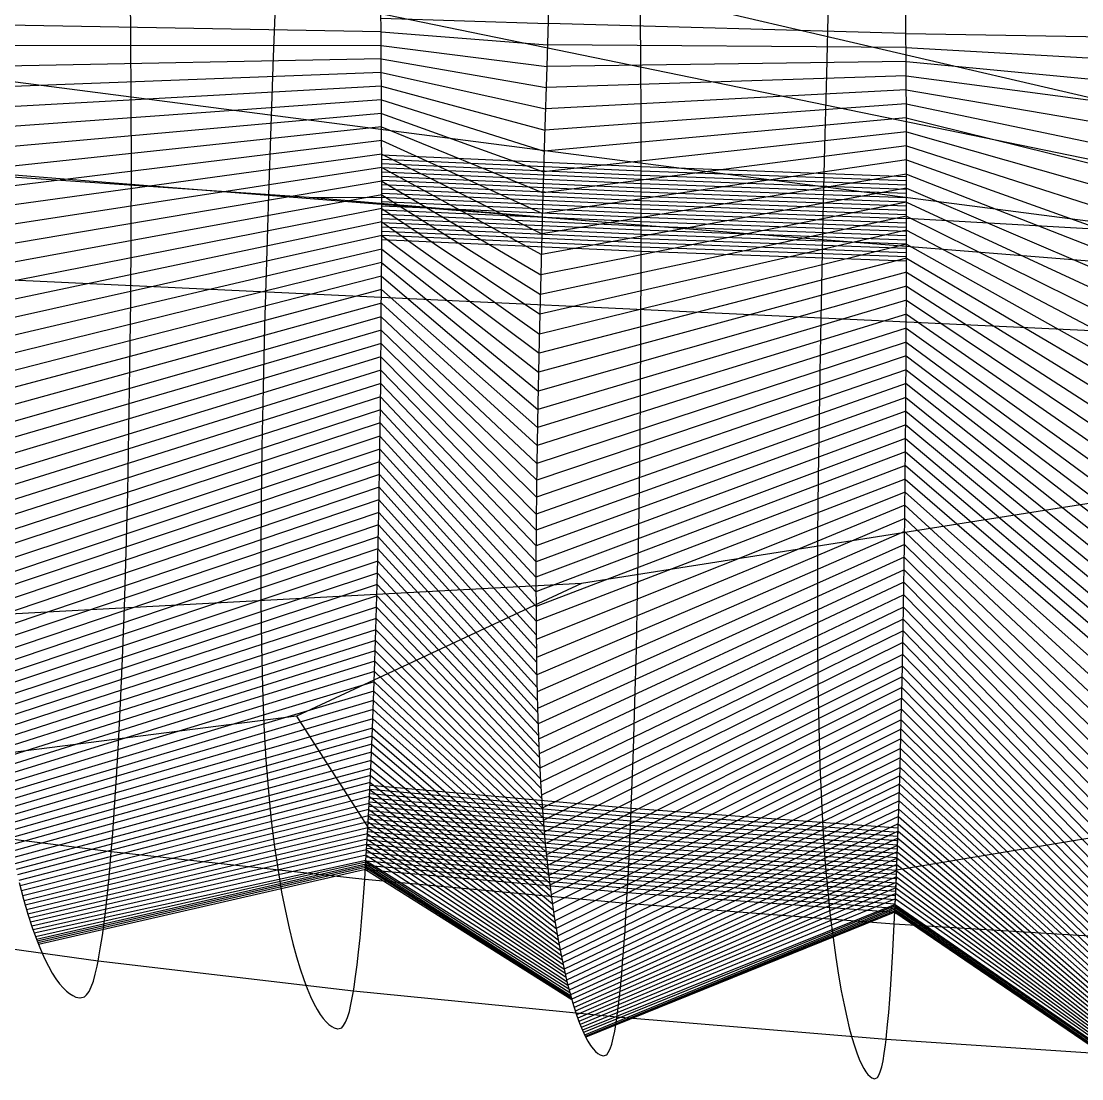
# Model space of a CAD drawing. Extents: x -483 to 483, y 0 to 271.
# Drawn here: x -241.5 to -128.5, y 5.6 to 118.3 of the extents above; entities that cross this region are included whole.
import ezdxf

# ---------------------------------------------------------------- set-up
doc = ezdxf.new("R2010")
doc.units = 0

msp = doc.modelspace()

# ---------------------------------------------------------------- linework, layer by layer
at = {"layer": 'default', "color": 8, "linetype": 'CONTINUOUS'}
for p, q in [((-36.129, 88.838, 703.288), (-315.565, 153.848, 311.951)), ((-40.767, 85.692, 704.946), (-350.979, 149.457, 383.713)), ((-40.767, 85.692, 704.946), (-265.991, 114.892, 402.098)), ((-180.958, 96.986, 332.978), (-272.914, 104.296, 184.265)), ((-210.849, 99.489, 160.568), (-255.607, 102.552, 62.679)), ((-210.849, 99.489, 160.568), (-203.104, 99.526, 44.964)), ((-180.958, 96.986, 332.978), (-210.849, 99.489, 160.568)), ((-76.091, 93.263, 203.728), (-147.178, 97.245, 31.791)), ((-40.767, 85.692, 704.946), (-180.958, 96.986, 332.978)), ((-37.633, 81.059, 703.462), (-266.968, 91.838, 399.301)), ((-37.633, 81.059, 703.462), (-181.802, 58.383, 327.452)), ((-181.802, 58.383, 327.452), (-274.948, 53.356, 179.386)), ((-181.802, 58.383, 327.452), (-212.194, 44.219, 155.694)), ((-212.194, 44.219, 155.694), (-257.616, 38.416, 57.817)), ((-212.194, 44.219, 155.694), (-204.584, 32.402, 39.889)), ((-75.857, 39.86, 197.851), (-148.236, 27.837, 26.605))]:
    msp.add_line(p, q, dxfattribs=at)
at = {"layer": 'default', "color": 3, "linetype": 'CONTINUOUS'}
for p, q in [((-229.851, 116.787, 53.046), (-229.929, 123.915, 52.826)), ((-203.163, 115.705, 44.763), (-203.232, 122.984, 44.524)), ((-175.503, 114.767, 37.658), (-175.566, 122.179, 37.402)), ((-147.229, 113.97, 31.538), (-147.284, 121.495, 31.267)), ((-229.804, 109.695, 53.182), (-229.851, 116.787, 53.046)), ((-203.118, 108.462, 44.915), (-203.163, 115.705, 44.763)), ((-175.462, 107.392, 37.824), (-175.503, 114.767, 37.658)), ((-147.193, 106.482, 31.716), (-147.229, 113.97, 31.538)), ((-229.787, 102.615, 53.229), (-229.804, 109.695, 53.182)), ((-203.101, 101.232, 44.974), (-203.118, 108.462, 44.915)), ((-175.444, 100.031, 37.895), (-175.462, 107.392, 37.824)), ((-147.176, 99.008, 31.797), (-147.193, 106.482, 31.716)), ((-229.805, 95.539, 53.178), (-229.787, 102.615, 53.229)), ((-203.113, 94.005, 44.931), (-203.101, 101.232, 44.974)), ((-175.453, 92.672, 37.86), (-175.444, 100.031, 37.895)), ((-147.182, 91.537, 31.77), (-147.176, 99.008, 31.797)), ((-229.855, 88.484, 53.035), (-229.805, 95.539, 53.178)), ((-203.154, 86.799, 44.794), (-203.113, 94.005, 44.931)), ((-175.485, 85.334, 37.728), (-175.453, 92.672, 37.86)), ((-147.208, 84.087, 31.643), (-147.182, 91.537, 31.77)), ((-229.936, 81.503, 52.804), (-229.855, 88.484, 53.035)), ((-203.22, 79.669, 44.564), (-203.154, 86.799, 44.794)), ((-175.541, 78.075, 37.501), (-175.485, 85.334, 37.728)), ((-147.253, 76.715, 31.419), (-147.208, 84.087, 31.643)), ((-230.046, 74.667, 52.492), (-229.936, 81.503, 52.804)), ((-203.312, 72.687, 44.25), (-203.22, 79.669, 44.564)), ((-175.619, 70.965, 37.187), (-175.541, 78.075, 37.501)), ((-147.317, 69.496, 31.105), (-147.253, 76.715, 31.419)), ((-230.184, 68.05, 52.1), (-230.046, 74.667, 52.492)), ((-203.428, 65.929, 43.852), (-203.312, 72.687, 44.25)), ((-175.718, 64.082, 36.786), (-175.619, 70.965, 37.187)), ((-147.4, 62.508, 30.702), (-147.317, 69.496, 31.105)), ((-230.348, 61.731, 51.634), (-230.184, 68.05, 52.1)), ((-203.567, 59.474, 43.378), (-203.428, 65.929, 43.852)), ((-175.836, 57.51, 36.306), (-175.718, 64.082, 36.786)), ((-147.498, 55.834, 30.218), (-147.4, 62.508, 30.702)), ((-230.535, 55.799, 51.1), (-230.348, 61.731, 51.634)), ((-203.726, 53.416, 42.832), (-203.567, 59.474, 43.378)), ((-175.973, 51.34, 35.753), (-175.836, 57.51, 36.306)), ((-230.74, 50.389, 50.516), (-230.535, 55.799, 51.1)), ((-147.613, 49.57, 29.658), (-147.498, 55.834, 30.218)), ((-203.9, 47.89, 42.234), (-203.726, 53.416, 42.832)), ((-176.123, 45.712, 35.143), (-175.973, 51.34, 35.753)), ((-230.956, 45.572, 49.901), (-230.74, 50.389, 50.516)), ((-147.739, 43.855, 29.04), (-147.613, 49.57, 29.658)), ((-204.085, 42.969, 41.601), (-203.9, 47.89, 42.234)), ((-231.172, 41.359, 49.287), (-230.956, 45.572, 49.901)), ((-176.282, 40.701, 34.499), (-176.123, 45.712, 35.143)), ((-204.269, 38.665, 40.97), (-204.085, 42.969, 41.601)), ((-147.872, 38.767, 28.385), (-147.739, 43.855, 29.04)), ((-231.383, 37.701, 48.688), (-231.172, 41.359, 49.287)), ((-176.441, 36.318, 33.854), (-176.282, 40.701, 34.499)), ((-204.449, 34.928, 40.353), (-204.269, 38.665, 40.97)), ((-148.006, 34.315, 27.729), (-147.872, 38.767, 28.385)), ((-231.585, 34.531, 48.111), (-231.383, 37.701, 48.688)), ((-176.597, 32.512, 33.224), (-176.441, 36.318, 33.854)), ((-231.781, 31.768, 47.556), (-231.585, 34.531, 48.111)), ((-204.622, 31.69, 39.758), (-204.449, 34.928, 40.353)), ((-148.137, 30.45, 27.088), (-148.006, 34.315, 27.729)), ((-231.936, 29.777, 47.114), (-231.781, 31.768, 47.556)), ((-204.789, 28.868, 39.185), (-204.622, 31.69, 39.758)), ((-176.747, 29.214, 32.616), (-176.597, 32.512, 33.224)), ((-148.263, 27.101, 26.468), (-148.137, 30.45, 27.088)), ((-204.922, 26.833, 38.729), (-204.789, 28.868, 39.185)), ((-176.892, 26.339, 32.029), (-176.747, 29.214, 32.616)), ((-177.007, 24.266, 31.562), (-176.892, 26.339, 32.029)), ((-148.385, 24.182, 25.871), (-148.263, 27.101, 26.468)), ((-148.482, 22.077, 25.395), (-148.385, 24.182, 25.871))]:
    msp.add_line(p, q, dxfattribs=at)
at = {"layer": 'default', "color": 5, "linetype": 'CONTINUOUS'}
for p, q in [((-214.39, 121.961, 6.267), (-214.666, 114.48, 5.321)), ((-185.286, 121.083, -1.992), (-185.524, 113.464, -2.957)), ((-155.519, 120.335, -9.097), (-155.718, 112.599, -10.077)), ((-203.19, 118.616, 44.667), (-185.381, 118.035, -2.378)), ((-203.177, 117.161, 44.715), (-185.452, 115.75, -2.667)), ((-147.251, 116.98, 31.43), (-125.218, 116.593, -15.402)), ((-203.163, 115.705, 44.763), (-185.524, 113.464, -2.957)), ((-147.24, 115.475, 31.484), (-125.266, 114.243, -15.7)), ((-214.666, 114.48, 5.321), (-214.926, 107.081, 4.431)), ((-203.154, 114.256, 44.793), (-185.591, 111.204, -3.229)), ((-185.524, 113.464, -2.957), (-185.747, 105.929, -3.864)), ((-147.229, 113.97, 31.538), (-125.314, 111.893, -15.997)), ((-203.145, 112.808, 44.824), (-185.658, 108.943, -3.501)), ((-155.718, 112.599, -10.077), (-155.906, 104.946, -10.997)), ((-147.222, 112.473, 31.574), (-125.36, 109.569, -16.277)), ((-203.136, 111.359, 44.854), (-185.725, 106.682, -3.773)), ((-147.215, 110.975, 31.609), (-125.405, 107.245, -16.556)), ((-203.127, 109.91, 44.884), (-185.789, 104.445, -4.033)), ((-147.207, 109.477, 31.645), (-125.45, 104.921, -16.836)), ((-203.118, 108.462, 44.915), (-185.852, 102.22, -4.288)), ((-147.2, 107.98, 31.681), (-125.494, 102.621, -17.103)), ((-214.926, 107.081, 4.431), (-215.169, 99.797, 3.597)), ((-203.115, 107.016, 44.926), (-185.915, 99.995, -4.543)), ((-147.193, 106.482, 31.716), (-125.536, 100.333, -17.365)), ((-203.111, 105.57, 44.938), (-185.976, 97.786, -4.79)), ((-185.747, 105.929, -3.864), (-185.957, 98.511, -4.712)), ((-203.108, 104.124, 44.95), (-186.033, 95.612, -5.022)), ((-155.906, 104.946, -10.997), (-156.082, 97.414, -11.859)), ((-147.189, 104.988, 31.732), (-125.579, 98.045, -17.626)), ((-147.186, 103.493, 31.749), (-125.62, 95.775, -17.88)), ((-203.104, 102.678, 44.962), (-186.09, 93.438, -5.254)), ((-147.183, 101.998, 31.765), (-125.658, 93.54, -18.117)), ((-203.101, 101.232, 44.974), (-186.148, 91.264, -5.485)), ((-215.169, 99.797, 3.597), (-215.391, 92.681, 2.837)), ((-203.103, 99.786, 44.965), (-186.198, 89.158, -5.689)), ((-147.18, 100.503, 31.781), (-125.697, 91.305, -18.355)), ((-203.106, 98.341, 44.957), (-186.248, 87.053, -5.893)), ((-185.957, 98.511, -4.712), (-186.148, 91.264, -5.485)), ((-147.176, 99.008, 31.797), (-125.735, 89.069, -18.593)), ((-156.082, 97.414, -11.859), (-156.242, 90.055, -12.642)), ((-147.177, 97.514, 31.792), (-125.769, 86.905, -18.802)), ((-203.108, 96.896, 44.948), (-186.298, 84.947, -6.097)), ((-203.111, 95.45, 44.94), (-186.343, 82.902, -6.279)), ((-147.178, 96.02, 31.786), (-125.803, 84.74, -19.01)), ((-203.113, 94.005, 44.931), (-186.385, 80.887, -6.449)), ((-147.18, 94.525, 31.781), (-125.837, 82.576, -19.219)), ((-147.181, 93.031, 31.776), (-125.867, 80.474, -19.404)), ((-215.391, 92.681, 2.837), (-215.586, 85.789, 2.168)), ((-203.121, 92.564, 44.904), (-186.427, 78.872, -6.619)), ((-203.129, 91.123, 44.876), (-186.466, 76.892, -6.778)), ((-186.148, 91.264, -5.485), (-186.315, 84.246, -6.165)), ((-147.182, 91.537, 31.77), (-125.895, 78.402, -19.578)), ((-203.137, 89.681, 44.849), (-186.499, 74.982, -6.912)), ((-156.242, 90.055, -12.642), (-156.382, 82.929, -13.331)), ((-147.187, 90.047, 31.745), (-125.923, 76.331, -19.752)), ((-203.146, 88.24, 44.821), (-186.533, 73.073, -7.046)), ((-147.192, 88.557, 31.72), (-125.949, 74.295, -19.913)), ((-147.197, 87.067, 31.694), (-125.971, 72.332, -20.049)), ((-203.154, 86.799, 44.794), (-186.566, 71.163, -7.18)), ((-215.586, 85.789, 2.168), (-215.749, 79.193, 1.608)), ((-203.167, 85.373, 44.748), (-186.588, 69.366, -7.27)), ((-147.202, 85.577, 31.669), (-125.994, 70.369, -20.185)), ((-203.18, 83.947, 44.702), (-186.61, 67.57, -7.36)), ((-186.315, 84.246, -6.165), (-186.455, 77.529, -6.733)), ((-147.208, 84.087, 31.643), (-126.016, 68.405, -20.321)), ((-203.194, 82.521, 44.656), (-186.632, 65.774, -7.45)), ((-156.382, 82.929, -13.331), (-156.499, 76.109, -13.905)), ((-147.217, 82.612, 31.598), (-126.03, 66.559, -20.411)), ((-203.207, 81.095, 44.61), (-186.646, 64.054, -7.507)), ((-147.226, 81.138, 31.554), (-126.045, 64.712, -20.502)), ((-215.749, 79.193, 1.608), (-215.878, 72.942, 1.166)), ((-203.22, 79.669, 44.564), (-186.657, 62.373, -7.549)), ((-147.235, 79.664, 31.509), (-126.059, 62.866, -20.592)), ((-203.239, 78.273, 44.501), (-186.667, 60.692, -7.59)), ((-147.244, 78.19, 31.464), (-126.069, 61.099, -20.648)), ((-203.257, 76.876, 44.439), (-186.673, 59.05, -7.614)), ((-186.455, 77.529, -6.733), (-186.566, 71.163, -7.18)), ((-156.499, 76.109, -13.905), (-156.591, 69.644, -14.356)), ((-147.253, 76.715, 31.419), (-126.075, 59.371, -20.688)), ((-203.275, 75.48, 44.376), (-186.67, 57.484, -7.602)), ((-147.266, 75.272, 31.356), (-126.082, 57.643, -20.728)), ((-203.294, 74.084, 44.313), (-186.667, 55.919, -7.589)), ((-147.279, 73.828, 31.294), (-126.085, 55.954, -20.749)), ((-215.878, 72.942, 1.166), (-215.965, 67.062, 0.868)), ((-203.312, 72.687, 44.25), (-186.664, 54.354, -7.577)), ((-147.292, 72.384, 31.231), (-126.082, 54.346, -20.733)), ((-203.335, 71.335, 44.171), (-186.647, 52.904, -7.511)), ((-186.566, 71.163, -7.18), (-186.64, 65.175, -7.48)), ((-147.305, 70.94, 31.168), (-126.08, 52.737, -20.717)), ((-203.358, 69.984, 44.091), (-186.631, 51.454, -7.445)), ((-156.591, 69.644, -14.356), (-156.653, 63.565, -14.656)), ((-147.317, 69.496, 31.105), (-126.077, 51.128, -20.701)), ((-203.382, 68.632, 44.011), (-186.615, 50.004, -7.379)), ((-147.334, 68.099, 31.025), (-126.062, 49.141, -20.604)), ((-215.965, 67.062, 0.868), (-216.006, 61.559, 0.726)), ((-203.405, 67.28, 43.932), (-186.589, 48.628, -7.275)), ((-147.35, 66.701, 30.944), (-126.046, 47.154, -20.508)), ((-203.428, 65.929, 43.852), (-186.559, 47.289, -7.153)), ((-203.456, 64.638, 43.757), (-186.529, 45.95, -7.031)), ((-186.64, 65.175, -7.48), (-186.674, 59.571, -7.618)), ((-147.367, 65.303, 30.864), (-126.024, 45.243, -20.373)), ((-203.483, 63.347, 43.662), (-186.494, 44.648, -6.891)), ((-156.653, 63.565, -14.656), (-156.68, 57.875, -14.791)), ((-147.383, 63.906, 30.783), (-125.996, 43.409, -20.199)), ((-147.4, 62.508, 30.702), (-125.968, 41.575, -20.025)), ((-216.006, 61.559, 0.726), (-215.997, 56.435, 0.76)), ((-203.511, 62.056, 43.568), (-186.451, 43.418, -6.716)), ((-147.419, 61.173, 30.605), (-125.928, 39.89, -19.778)), ((-203.539, 60.765, 43.473), (-186.408, 42.188, -6.541)), ((-203.567, 59.474, 43.378), (-186.365, 40.958, -6.366)), ((-186.674, 59.571, -7.618), (-186.664, 54.354, -7.577)), ((-147.439, 59.839, 30.509), (-125.887, 38.205, -19.53)), ((-203.598, 58.263, 43.269), (-186.309, 39.83, -6.138)), ((-156.68, 57.875, -14.791), (-156.67, 52.578, -14.743)), ((-147.459, 58.504, 30.412), (-125.841, 36.59, -19.247)), ((-203.63, 57.051, 43.16), (-186.253, 38.702, -5.911)), ((-147.479, 57.169, 30.315), (-125.79, 35.044, -18.927)), ((-215.997, 56.435, 0.76), (-215.936, 51.687, 0.967)), ((-203.662, 55.839, 43.051), (-186.197, 37.574, -5.684)), ((-147.498, 55.834, 30.218), (-125.738, 33.499, -18.607)), ((-203.694, 54.628, 42.942), (-186.132, 36.511, -5.423)), ((-186.664, 54.354, -7.577), (-186.609, 49.52, -7.357)), ((-147.521, 54.581, 30.106), (-125.674, 32.087, -18.217)), ((-203.726, 53.416, 42.832), (-186.063, 35.479, -5.145)), ((-147.544, 53.328, 29.994), (-125.611, 30.674, -17.826)), ((-203.761, 52.311, 42.713), (-185.995, 34.448, -4.867)), ((-156.67, 52.578, -14.743), (-156.623, 47.671, -14.512)), ((-147.567, 52.075, 29.882), (-125.542, 29.323, -17.403)), ((-215.936, 51.687, 0.967), (-215.822, 47.304, 1.357)), ((-203.795, 51.205, 42.593), (-185.922, 33.446, -4.573)), ((-203.83, 50.1, 42.473), (-185.842, 32.504, -4.247)), ((-147.59, 50.822, 29.77), (-125.468, 28.032, -16.946)), ((-203.865, 48.995, 42.353), (-185.762, 31.561, -3.921)), ((-186.609, 49.52, -7.357), (-186.509, 45.058, -6.95)), ((-147.613, 49.57, 29.658), (-125.394, 26.741, -16.49)), ((-203.9, 47.89, 42.234), (-185.681, 30.619, -3.595)), ((-156.623, 47.671, -14.512), (-156.537, 43.14, -14.09)), ((-147.638, 48.427, 29.534), (-125.311, 25.568, -15.978)), ((-215.822, 47.304, 1.357), (-215.659, 43.277, 1.919)), ((-203.937, 46.906, 42.107), (-185.591, 29.762, -3.23)), ((-147.663, 47.284, 29.411), (-125.228, 24.395, -15.466)), ((-203.974, 45.922, 41.981), (-185.501, 28.905, -2.864)), ((-147.688, 46.141, 29.287), (-125.142, 23.279, -14.934)), ((-204.011, 44.938, 41.854), (-185.41, 28.048, -2.498)), ((-186.509, 45.058, -6.95), (-186.365, 40.958, -6.366)), ((-147.714, 44.998, 29.163), (-125.053, 22.219, -14.383)), ((-215.659, 43.277, 1.919), (-215.445, 39.583, 2.65)), ((-204.085, 42.969, 41.601), (-185.218, 26.473, -1.719)), ((-204.048, 43.954, 41.728), (-185.316, 27.247, -2.113)), ((-156.537, 43.14, -14.09), (-156.414, 38.978, -13.487)), ((-147.739, 43.855, 29.04), (-124.963, 21.159, -13.832)), ((-204.121, 42.109, 41.475), (-185.121, 25.699, -1.325)), ((-147.765, 42.837, 28.909), (-124.87, 20.206, -13.255)), ((-204.158, 41.248, 41.349), (-185.022, 24.95, -0.925)), ((-186.365, 40.958, -6.366), (-186.178, 37.198, -5.608)), ((-147.819, 40.802, 28.647), (-124.682, 18.35, -12.097)), ((-147.792, 41.82, 28.778), (-124.776, 19.252, -12.679)), ((-215.445, 39.583, 2.65), (-215.184, 36.206, 3.546)), ((-204.195, 40.387, 41.222), (-184.921, 24.254, -0.513)), ((-147.846, 39.784, 28.516), (-124.587, 17.498, -11.51)), ((-204.269, 38.665, 40.97), (-184.717, 22.86, 0.312)), ((-204.232, 39.526, 41.096), (-184.819, 23.557, -0.101)), ((-156.414, 38.978, -13.487), (-156.255, 35.162, -12.707)), ((-147.872, 38.767, 28.385), (-124.492, 16.646, -10.923)), ((-204.305, 37.918, 40.846), (-184.614, 22.238, 0.732)), ((-147.899, 37.876, 28.254), (-124.396, 15.885, -10.33)), ((-215.184, 36.206, 3.546), (-214.878, 33.119, 4.596)), ((-204.377, 36.423, 40.6), (-184.406, 20.993, 1.572)), ((-204.341, 37.17, 40.723), (-184.51, 21.615, 1.152)), ((-186.178, 37.198, -5.608), (-185.949, 33.76, -4.681)), ((-147.926, 36.986, 28.123), (-124.3, 15.125, -9.738)), ((-204.413, 35.675, 40.476), (-184.302, 20.415, 1.995)), ((-156.255, 35.162, -12.707), (-156.06, 31.672, -11.753)), ((-147.979, 35.205, 27.861), (-124.108, 13.731, -8.558)), ((-147.953, 36.096, 27.992), (-124.204, 14.407, -9.147)), ((-204.483, 34.28, 40.234), (-184.093, 19.303, 2.843)), ((-204.449, 34.928, 40.353), (-184.197, 19.859, 2.419)), ((-148.006, 34.315, 27.729), (-124.013, 13.055, -7.968)), ((-214.878, 33.119, 4.596), (-214.533, 30.312, 5.777)), ((-204.553, 32.985, 39.996), (-183.884, 18.274, 3.688)), ((-204.518, 33.633, 40.115), (-183.988, 18.768, 3.266)), ((-185.949, 33.76, -4.681), (-185.681, 30.619, -3.595)), ((-148.032, 33.542, 27.601), (-123.918, 12.457, -7.386)), ((-204.622, 31.69, 39.758), (-183.676, 17.286, 4.532)), ((-204.588, 32.338, 39.877), (-183.78, 17.78, 4.11)), ((-156.06, 31.672, -11.753), (-155.833, 28.484, -10.637)), ((-148.085, 31.996, 27.345), (-123.73, 11.295, -6.228)), ((-148.058, 32.769, 27.473), (-123.824, 11.859, -6.804)), ((-204.689, 30.561, 39.529), (-183.47, 16.411, 5.366)), ((-204.656, 31.126, 39.643), (-183.573, 16.849, 4.949)), ((-185.681, 30.619, -3.595), (-185.38, 27.763, -2.376)), ((-148.111, 31.223, 27.216), (-123.638, 10.766, -5.658)), ((-214.533, 30.312, 5.777), (-214.162, 27.777, 7.049)), ((-204.756, 29.432, 39.299), (-183.266, 15.57, 6.195)), ((-204.723, 29.997, 39.414), (-183.367, 15.974, 5.783)), ((-148.162, 29.78, 26.964), (-123.455, 9.771, -4.53)), ((-148.137, 30.45, 27.088), (-123.546, 10.237, -5.088)), ((-204.827, 28.291, 39.056), (-182.94, 14.341, 7.515)), ((-204.815, 28.483, 39.099), (-182.983, 14.489, 7.341)), ((-204.802, 28.675, 39.142), (-183.064, 14.796, 7.011)), ((-204.789, 28.868, 39.185), (-183.165, 15.183, 6.603)), ((-155.833, 28.484, -10.637), (-155.577, 25.586, -9.384)), ((-148.213, 28.441, 26.716), (-123.275, 8.869, -3.42)), ((-148.187, 29.11, 26.84), (-123.365, 9.306, -3.971)), ((-214.162, 27.777, 7.049), (-213.774, 25.494, 8.38)), ((-204.852, 27.906, 38.969), (-182.854, 14.045, 7.862)), ((-204.84, 28.099, 39.013), (-182.897, 14.193, 7.688)), ((-185.38, 27.763, -2.376), (-185.056, 25.183, -1.063)), ((-148.238, 27.771, 26.592), (-123.187, 8.46, -2.876)), ((-241.74, 26.514, 19.211), (-241.277, 24.728, 20.527)), ((-148.288, 26.517, 26.349), (-123.012, 7.695, -1.799)), ((-148.263, 27.101, 26.468), (-123.099, 8.052, -2.332)), ((-213.774, 25.494, 8.38), (-213.378, 23.455, 9.737)), ((-185.056, 25.183, -1.063), (-184.717, 22.86, 0.312)), ((-155.577, 25.586, -9.384), (-155.302, 22.968, -8.035)), ((-148.336, 25.349, 26.11), (-122.84, 7.004, -0.738)), ((-148.312, 25.933, 26.229), (-122.926, 7.337, -1.266)), ((-241.277, 24.728, 20.527), (-240.817, 23.141, 21.838)), ((-148.401, 23.845, 25.794), (-122.507, 5.857, 1.318)), ((-148.393, 24.013, 25.833), (-122.589, 6.121, 0.811)), ((-148.385, 24.182, 25.871), (-122.671, 6.385, 0.304)), ((-148.361, 24.765, 25.99), (-122.756, 6.694, -0.217)), ((-240.817, 23.141, 21.838), (-240.362, 21.735, 23.133)), ((-213.378, 23.455, 9.737), (-212.978, 21.633, 11.108)), ((-184.717, 22.86, 0.312), (-184.372, 20.786, 1.712)), ((-155.302, 22.968, -8.035), (-155.014, 20.611, -6.625)), ((-148.424, 23.339, 25.68), (-122.442, 5.658, 1.72)), ((-148.416, 23.508, 25.718), (-122.451, 5.685, 1.661)), ((-148.409, 23.676, 25.756), (-122.461, 5.712, 1.602)), ((-240.362, 21.735, 23.133), (-239.916, 20.49, 24.401)), ((-212.978, 21.633, 11.108), (-212.581, 20.014, 12.472)), ((-239.916, 20.49, 24.401), (-239.48, 19.395, 25.644)), ((-184.372, 20.786, 1.712), (-184.023, 18.933, 3.126)), ((-155.014, 20.611, -6.625), (-154.721, 18.507, -5.187)), ((-239.48, 19.395, 25.644), (-239.054, 18.433, 26.855)), ((-212.581, 20.014, 12.472), (-212.187, 18.58, 13.82)), ((-239.054, 18.433, 26.855), (-238.636, 17.591, 28.044)), ((-233.442, 17.601, 42.827), (-233.336, 18.143, 43.128)), ((-212.187, 18.58, 13.82), (-211.803, 17.311, 15.139)), ((-184.023, 18.933, 3.126), (-183.676, 17.286, 4.532)), ((-154.721, 18.507, -5.187), (-154.425, 16.627, -3.737)), ((-238.636, 17.591, 28.044), (-238.228, 16.861, 29.205)), ((-233.636, 16.737, 42.274), (-233.442, 17.601, 42.827)), ((-211.803, 17.311, 15.139), (-211.425, 16.194, 16.433)), ((-183.676, 17.286, 4.532), (-183.333, 15.828, 5.922)), ((-238.228, 16.861, 29.205), (-237.831, 16.238, 30.337)), ((-237.831, 16.238, 30.337), (-237.445, 15.714, 31.434)), ((-234.065, 15.388, 41.053), (-233.841, 15.999, 41.691)), ((-233.841, 15.999, 41.691), (-233.636, 16.737, 42.274)), ((-211.425, 16.194, 16.433), (-211.058, 15.215, 17.693)), ((-183.333, 15.828, 5.922), (-182.997, 14.538, 7.283)), ((-154.425, 16.627, -3.737), (-154.131, 14.957, -2.293)), ((-237.445, 15.714, 31.434), (-237.074, 15.287, 32.489)), ((-237.074, 15.287, 32.489), (-236.713, 14.945, 33.517)), ((-236.713, 14.945, 33.517), (-236.368, 14.673, 34.498)), ((-234.568, 14.552, 39.622), (-234.305, 14.907, 40.371)), ((-234.305, 14.907, 40.371), (-234.065, 15.388, 41.053)), ((-211.058, 15.215, 17.693), (-210.697, 14.357, 18.93)), ((-206.216, 14.392, 34.292), (-206.126, 14.945, 34.604)), ((-154.131, 14.957, -2.293), (-153.84, 13.478, -0.867)), ((-236.368, 14.673, 34.498), (-236.016, 14.46, 35.501)), ((-236.016, 14.46, 35.501), (-235.718, 14.302, 36.35)), ((-235.718, 14.302, 36.35), (-235.292, 14.212, 37.562)), ((-235.292, 14.212, 37.562), (-235.258, 14.216, 37.658)), ((-235.258, 14.216, 37.658), (-234.781, 14.321, 39.017)), ((-234.781, 14.321, 39.017), (-234.568, 14.552, 39.622)), ((-210.697, 14.357, 18.93), (-210.345, 13.613, 20.138)), ((-210.345, 13.613, 20.138), (-210.002, 12.978, 21.314)), ((-206.384, 13.508, 33.719), (-206.216, 14.392, 34.292)), ((-182.997, 14.538, 7.283), (-182.668, 13.403, 8.617)), ((-210.002, 12.978, 21.314), (-209.669, 12.445, 22.455)), ((-209.669, 12.445, 22.455), (-209.349, 12.011, 23.552)), ((-206.753, 12.128, 32.452), (-206.56, 12.753, 33.114)), ((-206.56, 12.753, 33.114), (-206.384, 13.508, 33.719)), ((-182.668, 13.403, 8.617), (-182.348, 12.407, 9.916)), ((-153.84, 13.478, -0.867), (-153.555, 12.17, 0.528)), ((-209.349, 12.011, 23.552), (-209.037, 11.663, 24.621)), ((-209.037, 11.663, 24.621), (-208.74, 11.387, 25.641)), ((-208.74, 11.387, 25.641), (-208.435, 11.171, 26.684)), ((-207.187, 11.272, 30.966), (-206.96, 11.635, 31.744)), ((-206.96, 11.635, 31.744), (-206.753, 12.128, 32.452)), ((-182.348, 12.407, 9.916), (-182.033, 11.535, 11.19)), ((-182.033, 11.535, 11.19), (-181.726, 10.779, 12.435)), ((-178.275, 10.691, 26.42), (-178.13, 11.592, 27.01)), ((-178.13, 11.592, 27.01), (-178.051, 12.156, 27.33)), ((-153.555, 12.17, 0.528), (-153.276, 11.019, 1.896)), ((-208.435, 11.171, 26.684), (-208.178, 11.011, 27.566)), ((-208.178, 11.011, 27.566), (-207.811, 10.921, 28.826)), ((-207.811, 10.921, 28.826), (-207.782, 10.926, 28.926)), ((-207.782, 10.926, 28.926), (-207.37, 11.035, 30.337)), ((-207.37, 11.035, 30.337), (-207.187, 11.272, 30.966)), ((-181.726, 10.779, 12.435), (-181.427, 10.134, 13.647)), ((-178.429, 9.922, 25.799), (-178.275, 10.691, 26.42)), ((-153.276, 11.019, 1.896), (-153.004, 10.009, 3.228)), ((-181.427, 10.134, 13.647), (-181.137, 9.593, 14.823)), ((-181.137, 9.593, 14.823), (-180.858, 9.153, 15.953)), ((-180.858, 9.153, 15.953), (-180.586, 8.8, 17.054)), ((-178.776, 8.782, 24.389), (-178.597, 9.285, 25.118)), ((-178.597, 9.285, 25.118), (-178.429, 9.922, 25.799)), ((-153.004, 10.009, 3.228), (-152.738, 9.126, 4.535)), ((-152.738, 9.126, 4.535), (-152.477, 8.36, 5.811)), ((-149.554, 8.287, 20.142), (-149.431, 9.203, 20.745)), ((-149.431, 9.203, 20.745), (-149.364, 9.776, 21.072)), ((-180.586, 8.8, 17.054), (-180.327, 8.52, 18.105)), ((-180.327, 8.52, 18.105), (-180.062, 8.302, 19.179)), ((-180.062, 8.302, 19.179), (-179.838, 8.141, 20.088)), ((-179.838, 8.141, 20.088), (-179.518, 8.051, 21.385)), ((-179.518, 8.051, 21.385), (-179.492, 8.055, 21.488)), ((-179.492, 8.055, 21.488), (-179.134, 8.168, 22.942)), ((-179.134, 8.168, 22.942), (-178.974, 8.411, 23.589)), ((-178.974, 8.411, 23.589), (-178.776, 8.782, 24.389)), ((-152.477, 8.36, 5.811), (-152.224, 7.707, 7.054)), ((-149.684, 7.506, 19.506), (-149.554, 8.287, 20.142)), ((-152.224, 7.707, 7.054), (-151.978, 7.159, 8.259)), ((-151.978, 7.159, 8.259), (-151.741, 6.713, 9.418)), ((-149.978, 6.347, 18.063), (-149.826, 6.858, 18.808)), ((-149.826, 6.858, 18.808), (-149.684, 7.506, 19.506)), ((-151.741, 6.713, 9.418), (-151.511, 6.356, 10.547)), ((-151.511, 6.356, 10.547), (-151.291, 6.073, 11.624)), ((-151.291, 6.073, 11.624), (-151.067, 5.853, 12.725)), ((-151.067, 5.853, 12.725), (-150.877, 5.69, 13.656)), ((-150.877, 5.69, 13.656), (-150.606, 5.6, 14.986)), ((-150.584, 5.605, 15.091), (-150.281, 5.722, 16.58)), ((-150.281, 5.722, 16.58), (-150.145, 5.969, 17.243)), ((-150.145, 5.969, 17.243), (-149.978, 6.347, 18.063)), ((-150.606, 5.6, 14.986), (-150.584, 5.605, 15.091))]:
    msp.add_line(p, q, dxfattribs=at)
at = {"layer": 'default', "color": 1, "linetype": 'CONTINUOUS'}
for p, q in [((-203.177, 117.161, 44.715), (-243.091, 117.847, 15.366)), ((-147.251, 116.98, 31.43), (-185.381, 118.035, -2.378)), ((-203.163, 115.705, 44.763), (-243.188, 115.65, 15.09)), ((-147.24, 115.475, 31.484), (-185.452, 115.75, -2.667)), ((-203.154, 114.256, 44.793), (-243.279, 113.477, 14.83)), ((-147.229, 113.97, 31.538), (-185.524, 113.464, -2.957)), ((-203.145, 112.808, 44.824), (-243.371, 111.303, 14.57)), ((-147.222, 112.473, 31.574), (-185.591, 111.204, -3.229)), ((-203.136, 111.359, 44.854), (-243.462, 109.13, 14.309)), ((-147.215, 110.975, 31.609), (-185.658, 108.943, -3.501)), ((-203.127, 109.91, 44.884), (-243.55, 106.98, 14.06)), ((-147.207, 109.477, 31.645), (-185.725, 106.682, -3.773)), ((-203.118, 108.462, 44.915), (-243.635, 104.84, 13.817)), ((-147.2, 107.98, 31.681), (-185.789, 104.445, -4.033)), ((-203.115, 107.016, 44.926), (-243.721, 102.701, 13.573)), ((-147.193, 106.482, 31.716), (-185.852, 102.22, -4.288)), ((-203.111, 105.57, 44.938), (-243.804, 100.579, 13.336)), ((-203.108, 104.124, 44.95), (-243.882, 98.488, 13.114)), ((-147.189, 104.988, 31.732), (-185.915, 99.995, -4.543)), ((-147.186, 103.493, 31.749), (-185.976, 97.786, -4.79)), ((-203.104, 102.678, 44.962), (-243.961, 96.398, 12.891)), ((-147.183, 101.998, 31.765), (-186.033, 95.612, -5.022)), ((-203.101, 101.232, 44.974), (-244.039, 94.308, 12.669)), ((-203.103, 99.786, 44.965), (-244.108, 92.284, 12.473)), ((-147.18, 100.503, 31.781), (-186.09, 93.438, -5.254)), ((-203.106, 98.341, 44.957), (-244.176, 90.26, 12.277)), ((-147.176, 99.008, 31.797), (-186.148, 91.264, -5.485)), ((-147.177, 97.514, 31.792), (-186.198, 89.158, -5.689)), ((-203.108, 96.896, 44.948), (-244.245, 88.236, 12.081)), ((-203.111, 95.45, 44.94), (-244.307, 86.27, 11.906)), ((-147.178, 96.02, 31.786), (-186.248, 87.053, -5.893)), ((-203.113, 94.005, 44.931), (-244.365, 84.333, 11.742)), ((-147.18, 94.525, 31.781), (-186.298, 84.947, -6.097)), ((-147.181, 93.031, 31.776), (-186.343, 82.902, -6.279)), ((-203.121, 92.564, 44.904), (-244.422, 82.395, 11.577)), ((-203.129, 91.123, 44.876), (-244.476, 80.492, 11.424)), ((-147.182, 91.537, 31.77), (-186.385, 80.887, -6.449)), ((-203.137, 89.681, 44.849), (-244.522, 78.656, 11.294)), ((-147.187, 90.047, 31.745), (-186.427, 78.872, -6.619)), ((-203.146, 88.24, 44.821), (-244.568, 76.819, 11.164)), ((-147.192, 88.557, 31.72), (-186.466, 76.892, -6.778)), ((-147.197, 87.067, 31.694), (-186.499, 74.982, -6.912)), ((-203.154, 86.799, 44.794), (-244.613, 74.983, 11.033)), ((-203.167, 85.373, 44.748), (-244.645, 73.256, 10.945)), ((-147.202, 85.577, 31.669), (-186.533, 73.073, -7.046)), ((-203.18, 83.947, 44.702), (-244.676, 71.529, 10.856)), ((-147.208, 84.087, 31.643), (-186.566, 71.163, -7.18)), ((-203.194, 82.521, 44.656), (-244.707, 69.802, 10.767)), ((-147.217, 82.612, 31.598), (-186.588, 69.366, -7.27)), ((-203.207, 81.095, 44.61), (-244.727, 68.149, 10.709)), ((-147.226, 81.138, 31.554), (-186.61, 67.57, -7.36)), ((-203.22, 79.669, 44.564), (-244.743, 66.532, 10.666)), ((-147.235, 79.664, 31.509), (-186.632, 65.774, -7.45)), ((-203.239, 78.273, 44.501), (-244.758, 64.916, 10.623)), ((-147.244, 78.19, 31.464), (-186.646, 64.054, -7.507)), ((-203.257, 76.876, 44.439), (-244.767, 63.336, 10.596)), ((-147.253, 76.715, 31.419), (-186.657, 62.373, -7.549)), ((-203.275, 75.48, 44.376), (-244.764, 61.831, 10.604)), ((-147.266, 75.272, 31.356), (-186.667, 60.692, -7.59)), ((-203.294, 74.084, 44.313), (-244.762, 60.326, 10.611)), ((-147.279, 73.828, 31.294), (-186.673, 59.05, -7.614)), ((-203.312, 72.687, 44.25), (-244.759, 58.821, 10.619)), ((-147.292, 72.384, 31.231), (-186.67, 57.484, -7.602)), ((-203.335, 71.335, 44.171), (-244.739, 57.426, 10.677)), ((-147.305, 70.94, 31.168), (-186.667, 55.919, -7.589)), ((-203.358, 69.984, 44.091), (-244.718, 56.032, 10.735)), ((-147.317, 69.496, 31.105), (-186.664, 54.354, -7.577)), ((-203.382, 68.632, 44.011), (-244.698, 54.637, 10.793)), ((-147.334, 68.099, 31.025), (-186.642, 52.421, -7.489)), ((-203.405, 67.28, 43.932), (-244.665, 53.313, 10.886)), ((-147.35, 66.701, 30.944), (-186.62, 50.487, -7.401)), ((-203.428, 65.929, 43.852), (-244.626, 52.026, 10.996)), ((-203.456, 64.638, 43.757), (-244.588, 50.738, 11.107)), ((-147.367, 65.303, 30.864), (-186.589, 48.628, -7.275)), ((-203.483, 63.347, 43.662), (-244.543, 49.485, 11.234)), ((-147.383, 63.906, 30.783), (-186.549, 46.843, -7.112)), ((-147.4, 62.508, 30.702), (-186.509, 45.058, -6.95)), ((-203.511, 62.056, 43.568), (-244.486, 48.302, 11.395)), ((-147.419, 61.173, 30.605), (-186.451, 43.418, -6.716)), ((-203.539, 60.765, 43.473), (-244.43, 47.119, 11.555)), ((-203.567, 59.474, 43.378), (-244.374, 45.935, 11.715)), ((-147.439, 59.839, 30.509), (-186.394, 41.778, -6.483)), ((-203.598, 58.263, 43.269), (-244.3, 44.85, 11.925)), ((-147.459, 58.504, 30.412), (-186.327, 40.206, -6.214)), ((-203.63, 57.051, 43.16), (-244.227, 43.765, 12.134)), ((-147.479, 57.169, 30.315), (-186.253, 38.702, -5.911)), ((-203.662, 55.839, 43.051), (-244.153, 42.679, 12.344)), ((-147.498, 55.834, 30.218), (-186.178, 37.198, -5.608)), ((-203.694, 54.628, 42.942), (-244.068, 41.656, 12.585)), ((-147.521, 54.581, 30.106), (-186.086, 35.823, -5.237)), ((-203.726, 53.416, 42.832), (-243.978, 40.663, 12.842)), ((-147.544, 53.328, 29.994), (-185.995, 34.448, -4.867)), ((-203.761, 52.311, 42.713), (-243.887, 39.671, 13.1)), ((-147.567, 52.075, 29.882), (-185.896, 33.132, -4.464)), ((-203.795, 51.205, 42.593), (-243.792, 38.707, 13.372)), ((-203.83, 50.1, 42.473), (-243.686, 37.799, 13.674)), ((-147.59, 50.822, 29.77), (-185.788, 31.875, -4.03)), ((-203.865, 48.995, 42.353), (-243.58, 36.892, 13.975)), ((-147.613, 49.57, 29.658), (-185.681, 30.619, -3.595)), ((-203.9, 47.89, 42.234), (-243.474, 35.985, 14.277)), ((-147.638, 48.427, 29.534), (-185.561, 29.476, -3.108)), ((-203.937, 46.906, 42.107), (-243.354, 35.16, 14.617)), ((-147.663, 47.284, 29.411), (-185.441, 28.334, -2.62)), ((-203.974, 45.922, 41.981), (-243.235, 34.335, 14.957)), ((-147.688, 46.141, 29.287), (-185.316, 27.247, -2.113)), ((-204.011, 44.938, 41.854), (-243.116, 33.51, 15.296)), ((-147.714, 44.998, 29.163), (-185.186, 26.215, -1.588)), ((-204.048, 43.954, 41.728), (-242.99, 32.738, 15.654)), ((-204.085, 42.969, 41.601), (-242.861, 31.993, 16.02)), ((-147.739, 43.855, 29.04), (-185.056, 25.183, -1.063)), ((-204.121, 42.109, 41.475), (-242.733, 31.247, 16.386)), ((-147.765, 42.837, 28.909), (-184.921, 24.254, -0.513)), ((-204.158, 41.248, 41.349), (-242.602, 30.527, 16.758)), ((-147.792, 41.82, 28.778), (-184.785, 23.325, 0.037)), ((-147.819, 40.802, 28.647), (-184.648, 22.445, 0.592)), ((-204.195, 40.387, 41.222), (-242.467, 29.855, 17.141)), ((-147.846, 39.784, 28.516), (-184.51, 21.615, 1.152)), ((-204.232, 39.526, 41.096), (-242.333, 29.184, 17.525)), ((-204.269, 38.665, 40.97), (-242.198, 28.513, 17.908)), ((-147.872, 38.767, 28.385), (-184.372, 20.786, 1.712)), ((-204.305, 37.918, 40.846), (-242.06, 27.913, 18.299)), ((-147.899, 37.876, 28.254), (-184.232, 20.044, 2.277)), ((-204.341, 37.17, 40.723), (-241.923, 27.314, 18.69)), ((-204.377, 36.423, 40.6), (-241.786, 26.714, 19.081)), ((-147.926, 36.986, 28.123), (-184.093, 19.303, 2.843)), ((-204.413, 35.675, 40.476), (-241.647, 26.157, 19.475)), ((-147.953, 36.096, 27.992), (-183.954, 18.603, 3.407)), ((-147.979, 35.205, 27.861), (-183.815, 17.945, 3.97)), ((-204.449, 34.928, 40.353), (-241.509, 25.621, 19.869)), ((-204.483, 34.28, 40.234), (-241.37, 25.085, 20.264)), ((-148.006, 34.315, 27.729), (-183.676, 17.286, 4.532)), ((-231.936, 29.777, 47.114), (-258.064, 33.098, 56.734)), ((-204.518, 33.633, 40.115), (-241.231, 24.569, 20.658)), ((-204.553, 32.985, 39.996), (-241.093, 24.093, 21.052)), ((-148.032, 33.542, 27.601), (-183.539, 16.703, 5.088)), ((-204.588, 32.338, 39.877), (-240.955, 23.617, 21.445)), ((-204.622, 31.69, 39.758), (-240.817, 23.141, 21.838)), ((-148.058, 32.769, 27.473), (-183.401, 16.12, 5.644)), ((-148.085, 31.996, 27.345), (-183.266, 15.57, 6.195)), ((-204.656, 31.126, 39.643), (-240.681, 22.719, 22.226)), ((-204.689, 30.561, 39.529), (-240.544, 22.297, 22.615)), ((-148.111, 31.223, 27.216), (-183.131, 15.054, 6.739)), ((-204.723, 29.997, 39.414), (-240.407, 21.875, 23.003)), ((-204.756, 29.432, 39.299), (-240.273, 21.486, 23.386)), ((-232.17, 27.052, 46.447), (-231.936, 29.777, 47.114)), ((-204.922, 26.833, 38.729), (-231.936, 29.777, 47.114)), ((-148.137, 30.45, 27.088), (-182.997, 14.538, 7.283)), ((-148.162, 29.78, 26.964), (-182.866, 14.084, 7.816)), ((-204.789, 28.868, 39.185), (-240.139, 21.112, 23.767)), ((-204.802, 28.675, 39.142), (-240.006, 20.739, 24.147)), ((-204.815, 28.483, 39.099), (-239.894, 20.433, 24.466)), ((-204.827, 28.291, 39.056), (-239.825, 20.26, 24.662)), ((-148.187, 29.11, 26.84), (-182.734, 13.63, 8.35)), ((-148.213, 28.441, 26.716), (-182.604, 13.203, 8.876)), ((-204.84, 28.099, 39.013), (-239.756, 20.088, 24.858)), ((-204.852, 27.906, 38.969), (-239.687, 19.915, 25.053)), ((-148.238, 27.771, 26.592), (-182.476, 12.805, 9.396)), ((-232.334, 25.353, 45.98), (-232.17, 27.052, 46.447)), ((-205.123, 24.049, 38.04), (-204.922, 26.833, 38.729)), ((-177.007, 24.266, 31.562), (-204.922, 26.833, 38.729)), ((-148.263, 27.101, 26.468), (-182.348, 12.407, 9.916)), ((-148.288, 26.517, 26.349), (-182.222, 12.058, 10.425)), ((-232.513, 23.687, 45.471), (-232.334, 25.353, 45.98)), ((-148.312, 25.933, 26.229), (-182.096, 11.709, 10.935)), ((-148.336, 25.349, 26.11), (-181.972, 11.384, 11.439)), ((-205.264, 22.313, 37.557), (-205.123, 24.049, 38.04)), ((-148.361, 24.765, 25.99), (-181.849, 11.081, 11.937)), ((-148.385, 24.182, 25.871), (-181.726, 10.779, 12.435)), ((-148.393, 24.013, 25.833), (-181.606, 10.521, 12.92)), ((-148.401, 23.845, 25.794), (-181.487, 10.263, 13.405)), ((-177.181, 21.431, 30.856), (-177.007, 24.266, 31.562)), ((-148.482, 22.077, 25.395), (-177.007, 24.266, 31.562)), ((-232.693, 22.202, 44.958), (-232.513, 23.687, 45.471)), ((-148.409, 23.676, 25.756), (-181.416, 10.115, 13.691)), ((-148.416, 23.508, 25.718), (-181.395, 10.075, 13.777)), ((-148.424, 23.339, 25.68), (-181.374, 10.035, 13.863)), ((-233.336, 18.143, 43.128), (-259.646, 21.75, 52.904)), ((-232.875, 20.868, 44.439), (-232.693, 22.202, 44.958)), ((-205.418, 20.611, 37.03), (-205.264, 22.313, 37.557)), ((-148.629, 19.197, 24.674), (-148.482, 22.077, 25.395)), ((-119.435, 20.29, 20.263), (-148.482, 22.077, 25.395)), ((-233.062, 19.668, 43.91), (-232.875, 20.868, 44.439)), ((-205.573, 19.093, 36.5), (-205.418, 20.611, 37.03)), ((-177.303, 19.663, 30.361), (-177.181, 21.431, 30.856)), ((-233.251, 18.583, 43.372), (-233.062, 19.668, 43.91)), ((-177.436, 17.928, 29.821), (-177.303, 19.663, 30.361)), ((-233.336, 18.143, 43.128), (-233.251, 18.583, 43.372)), ((-206.126, 14.945, 34.604), (-233.336, 18.143, 43.128)), ((-205.729, 17.73, 35.963), (-205.573, 19.093, 36.5)), ((-148.732, 17.401, 24.169), (-148.629, 19.197, 24.674)), ((-205.889, 16.504, 35.414), (-205.729, 17.73, 35.963)), ((-177.571, 16.382, 29.277), (-177.436, 17.928, 29.821)), ((-148.845, 15.639, 23.618), (-148.732, 17.401, 24.169)), ((-206.052, 15.395, 34.857), (-205.889, 16.504, 35.414)), ((-177.707, 14.994, 28.726), (-177.571, 16.382, 29.277)), ((-206.126, 14.945, 34.604), (-206.052, 15.395, 34.857)), ((-178.051, 12.156, 27.33), (-206.126, 14.945, 34.604)), ((-177.845, 13.745, 28.163), (-177.707, 14.994, 28.726)), ((-148.958, 14.069, 23.062), (-148.845, 15.639, 23.618)), ((-177.987, 12.614, 27.59), (-177.845, 13.745, 28.163)), ((-149.073, 12.659, 22.499), (-148.958, 14.069, 23.062)), ((-178.051, 12.156, 27.33), (-177.987, 12.614, 27.59)), ((-149.191, 11.39, 21.923), (-149.073, 12.659, 22.499)), ((-149.364, 9.776, 21.072), (-178.051, 12.156, 27.33)), ((-149.31, 10.241, 21.338), (-149.191, 11.39, 21.923)), ((-149.364, 9.776, 21.072), (-149.31, 10.241, 21.338)), ((-120.148, 7.833, 15.866), (-149.364, 9.776, 21.072))]:
    msp.add_line(p, q, dxfattribs=at)
at = {"layer": 'default', "color": 2, "linetype": 'CONTINUOUS'}
for p, q in [((-203.108, 104.027, 44.951), (-175.451, 102.794, 37.868)), ((-203.107, 103.577, 44.955), (-203.108, 103.577, 44.951)), ((-203.107, 103.577, 44.955), (-175.45, 102.344, 37.873)), ((-203.106, 103.126, 44.958), (-203.107, 103.126, 44.955)), ((-203.106, 103.126, 44.958), (-175.449, 101.894, 37.877)), ((-203.104, 102.676, 44.962), (-203.106, 102.676, 44.958)), ((-203.104, 102.676, 44.962), (-175.448, 101.444, 37.881)), ((-203.103, 102.226, 44.966), (-203.104, 102.226, 44.962)), ((-203.103, 102.226, 44.966), (-175.446, 100.994, 37.885)), ((-203.102, 101.776, 44.97), (-203.103, 101.776, 44.966)), ((-203.102, 101.776, 44.97), (-175.445, 100.544, 37.89)), ((-175.451, 102.794, 37.868), (-147.182, 101.745, 31.768)), ((-175.45, 102.344, 37.873), (-175.451, 102.794, 37.868)), ((-175.45, 102.344, 37.873), (-175.451, 102.344, 37.868)), ((-175.45, 102.344, 37.873), (-147.181, 101.295, 31.772)), ((-175.449, 101.894, 37.877), (-175.45, 102.344, 37.873)), ((-175.449, 101.894, 37.877), (-175.45, 101.894, 37.873)), ((-175.449, 101.894, 37.877), (-147.18, 100.845, 31.777)), ((-175.448, 101.444, 37.881), (-175.449, 101.894, 37.877)), ((-147.181, 101.295, 31.772), (-147.182, 101.745, 31.768)), ((-203.101, 101.326, 44.973), (-203.102, 101.326, 44.97)), ((-203.102, 100.876, 44.972), (-175.445, 99.644, 37.893)), ((-203.102, 100.876, 44.972), (-203.101, 100.876, 44.973)), ((-203.101, 101.326, 44.973), (-175.444, 100.094, 37.894)), ((-175.448, 101.444, 37.881), (-175.449, 101.444, 37.877)), ((-175.448, 101.444, 37.881), (-147.179, 100.395, 31.782)), ((-175.446, 100.994, 37.885), (-175.448, 101.444, 37.881)), ((-175.446, 100.994, 37.885), (-175.448, 100.994, 37.881)), ((-175.446, 100.994, 37.885), (-147.178, 99.945, 31.787)), ((-175.445, 100.544, 37.89), (-175.446, 100.994, 37.885)), ((-147.18, 100.845, 31.777), (-147.181, 101.295, 31.772)), ((-147.179, 100.395, 31.782), (-147.18, 100.845, 31.777)), ((-203.104, 99.526, 44.964), (-175.446, 98.294, 37.887)), ((-203.104, 99.526, 44.964), (-203.103, 99.526, 44.967)), ((-203.103, 99.976, 44.967), (-175.446, 98.744, 37.889)), ((-203.103, 99.976, 44.967), (-203.102, 99.976, 44.969)), ((-203.102, 100.426, 44.969), (-175.445, 99.194, 37.891)), ((-203.102, 100.426, 44.969), (-203.102, 100.426, 44.972)), ((-175.445, 100.544, 37.89), (-175.446, 100.544, 37.885)), ((-175.445, 100.544, 37.89), (-147.177, 99.495, 31.792)), ((-175.444, 100.094, 37.894), (-175.445, 100.544, 37.89)), ((-175.444, 100.094, 37.894), (-175.445, 100.094, 37.89)), ((-175.445, 99.644, 37.893), (-175.444, 100.094, 37.894)), ((-175.445, 99.644, 37.893), (-147.177, 98.595, 31.796)), ((-175.445, 99.644, 37.893), (-175.444, 99.644, 37.894)), ((-175.445, 99.194, 37.891), (-175.445, 99.644, 37.893)), ((-175.444, 100.094, 37.894), (-147.176, 99.045, 31.797)), ((-147.178, 99.945, 31.787), (-147.179, 100.395, 31.782)), ((-147.177, 99.495, 31.792), (-147.178, 99.945, 31.787)), ((-147.176, 99.045, 31.797), (-147.177, 99.495, 31.792)), ((-203.105, 99.076, 44.961), (-175.447, 97.844, 37.885)), ((-203.105, 99.076, 44.961), (-203.104, 99.076, 44.964)), ((-203.105, 98.626, 44.959), (-175.447, 97.394, 37.882)), ((-203.105, 98.626, 44.959), (-203.105, 98.626, 44.961)), ((-175.446, 98.744, 37.889), (-175.445, 99.194, 37.891)), ((-175.446, 98.744, 37.889), (-147.177, 97.695, 31.792)), ((-175.446, 98.744, 37.889), (-175.445, 98.744, 37.891)), ((-175.446, 98.294, 37.887), (-175.446, 98.744, 37.889)), ((-175.445, 99.194, 37.891), (-147.177, 98.145, 31.794)), ((-175.445, 99.194, 37.891), (-175.445, 99.194, 37.893)), ((-147.177, 98.595, 31.796), (-147.176, 99.045, 31.797)), ((-147.177, 98.145, 31.794), (-147.177, 98.595, 31.796)), ((-203.108, 97.276, 44.951), (-175.449, 96.044, 37.876)), ((-203.108, 97.276, 44.951), (-203.107, 97.276, 44.953)), ((-203.107, 97.726, 44.953), (-175.448, 96.494, 37.878)), ((-203.107, 97.726, 44.953), (-203.106, 97.726, 44.956)), ((-203.106, 98.176, 44.956), (-175.448, 96.944, 37.88)), ((-203.106, 98.176, 44.956), (-203.105, 98.176, 44.959)), ((-175.448, 96.944, 37.88), (-175.447, 97.394, 37.882)), ((-175.447, 97.844, 37.885), (-175.446, 98.294, 37.887)), ((-175.447, 97.844, 37.885), (-147.178, 96.795, 31.789)), ((-175.447, 97.844, 37.885), (-175.446, 97.844, 37.887)), ((-175.447, 97.394, 37.882), (-175.447, 97.844, 37.885)), ((-175.447, 97.394, 37.882), (-147.178, 96.345, 31.788)), ((-175.447, 97.394, 37.882), (-175.447, 97.394, 37.885)), ((-175.446, 98.294, 37.887), (-147.178, 97.245, 31.791)), ((-175.446, 98.294, 37.887), (-175.446, 98.294, 37.889)), ((-147.178, 97.245, 31.791), (-147.177, 97.695, 31.792)), ((-147.178, 96.795, 31.789), (-147.178, 97.245, 31.791)), ((-147.177, 97.695, 31.792), (-147.177, 98.145, 31.794)), ((-203.109, 96.826, 44.948), (-175.449, 95.594, 37.874)), ((-203.109, 96.826, 44.948), (-203.108, 96.826, 44.951)), ((-203.109, 96.376, 44.945), (-175.45, 95.144, 37.872)), ((-203.109, 96.376, 44.945), (-203.109, 96.376, 44.948)), ((-175.449, 96.044, 37.876), (-175.448, 96.494, 37.878)), ((-175.448, 96.944, 37.88), (-147.179, 95.895, 31.786)), ((-175.448, 96.944, 37.88), (-175.447, 96.944, 37.882)), ((-175.448, 96.494, 37.878), (-175.448, 96.944, 37.88)), ((-175.448, 96.494, 37.878), (-147.179, 95.445, 31.784)), ((-175.448, 96.494, 37.878), (-175.448, 96.494, 37.88)), ((-147.179, 95.895, 31.786), (-147.178, 96.345, 31.788)), ((-147.178, 96.345, 31.788), (-147.178, 96.795, 31.789)), ((-203.112, 95.027, 44.937), (-175.451, 93.794, 37.866)), ((-203.112, 95.027, 44.937), (-203.111, 95.027, 44.94)), ((-203.111, 95.476, 44.94), (-175.451, 94.244, 37.868)), ((-203.111, 95.476, 44.94), (-203.11, 95.476, 44.943)), ((-203.11, 95.926, 44.943), (-175.45, 94.694, 37.87)), ((-203.11, 95.926, 44.943), (-203.109, 95.926, 44.945)), ((-175.45, 95.144, 37.872), (-175.449, 95.594, 37.874)), ((-175.45, 95.144, 37.872), (-147.18, 94.095, 31.78)), ((-175.45, 95.144, 37.872), (-175.449, 95.144, 37.874)), ((-175.45, 94.694, 37.87), (-175.45, 95.144, 37.872)), ((-175.449, 96.044, 37.876), (-147.179, 94.995, 31.783)), ((-175.449, 96.044, 37.876), (-175.448, 96.044, 37.878)), ((-175.449, 95.594, 37.874), (-175.449, 96.044, 37.876)), ((-175.449, 95.594, 37.874), (-147.18, 94.545, 31.781)), ((-175.449, 95.594, 37.874), (-175.449, 95.594, 37.876)), ((-147.18, 94.545, 31.781), (-147.179, 94.995, 31.783)), ((-147.179, 95.445, 31.784), (-147.179, 95.895, 31.786)), ((-147.179, 94.995, 31.783), (-147.179, 95.445, 31.784)), ((-175.451, 94.244, 37.868), (-175.45, 94.694, 37.87)), ((-175.451, 94.244, 37.868), (-147.181, 93.195, 31.776)), ((-175.451, 94.244, 37.868), (-175.45, 94.244, 37.87)), ((-175.451, 93.794, 37.866), (-175.451, 94.244, 37.868)), ((-175.45, 94.694, 37.87), (-147.18, 93.645, 31.778)), ((-175.45, 94.694, 37.87), (-175.45, 94.694, 37.872)), ((-147.18, 94.095, 31.78), (-147.18, 94.545, 31.781)), ((-147.18, 93.645, 31.778), (-147.18, 94.095, 31.78)), ((-175.451, 93.794, 37.866), (-147.181, 92.745, 31.775)), ((-175.451, 93.794, 37.866), (-175.451, 93.794, 37.868)), ((-147.181, 93.195, 31.776), (-147.18, 93.645, 31.778)), ((-147.181, 92.745, 31.775), (-147.181, 93.195, 31.776)), ((-204.376, 36.448, 40.604), (-176.536, 33.986, 33.468)), ((-204.376, 36.448, 40.604), (-204.354, 36.448, 40.678)), ((-204.354, 36.897, 40.678), (-176.518, 34.435, 33.542)), ((-204.441, 35.099, 40.381), (-176.592, 32.636, 33.244)), ((-204.441, 35.099, 40.381), (-204.419, 35.099, 40.455)), ((-204.419, 35.549, 40.455), (-176.573, 33.086, 33.319)), ((-204.419, 35.549, 40.455), (-204.397, 35.549, 40.53)), ((-204.397, 35.998, 40.53), (-176.555, 33.536, 33.393)), ((-204.397, 35.998, 40.53), (-204.376, 35.998, 40.604)), ((-204.488, 34.2, 40.219), (-176.632, 31.737, 33.081)), ((-204.488, 34.2, 40.219), (-204.464, 34.2, 40.302)), ((-204.464, 34.649, 40.302), (-176.611, 32.187, 33.164)), ((-204.464, 34.649, 40.302), (-204.441, 34.649, 40.381)), ((-176.555, 33.536, 33.393), (-176.536, 33.986, 33.468)), ((-176.536, 33.986, 33.468), (-176.518, 34.435, 33.542)), ((-176.536, 33.986, 33.468), (-148.088, 31.885, 27.326)), ((-176.536, 33.986, 33.468), (-176.518, 33.986, 33.542)), ((-176.518, 34.435, 33.542), (-148.073, 32.335, 27.401)), ((-204.56, 32.851, 39.971), (-176.693, 30.388, 32.832)), ((-204.56, 32.851, 39.971), (-204.536, 32.851, 40.054)), ((-204.536, 33.301, 40.054), (-176.673, 30.838, 32.915)), ((-204.536, 33.301, 40.054), (-204.512, 33.301, 40.137)), ((-204.512, 33.75, 40.137), (-176.652, 31.287, 32.998)), ((-204.512, 33.75, 40.137), (-204.488, 33.75, 40.219)), ((-176.592, 32.636, 33.244), (-176.573, 33.086, 33.319)), ((-176.573, 33.086, 33.319), (-176.555, 33.536, 33.393)), ((-176.573, 33.086, 33.319), (-148.119, 30.985, 27.177)), ((-176.573, 33.086, 33.319), (-176.555, 33.086, 33.393)), ((-176.555, 33.536, 33.393), (-148.104, 31.435, 27.251)), ((-176.555, 33.536, 33.393), (-176.536, 33.536, 33.468)), ((-204.608, 31.952, 39.806), (-176.734, 29.489, 32.666)), ((-204.608, 31.952, 39.806), (-204.584, 31.952, 39.889)), ((-204.584, 32.402, 39.889), (-176.714, 29.938, 32.749)), ((-204.584, 32.402, 39.889), (-204.56, 32.402, 39.971)), ((-176.652, 31.287, 32.998), (-176.632, 31.737, 33.081)), ((-176.632, 31.737, 33.081), (-176.611, 32.187, 33.164)), ((-176.632, 31.737, 33.081), (-148.168, 29.636, 26.937)), ((-176.632, 31.737, 33.081), (-176.611, 31.737, 33.164)), ((-176.611, 32.187, 33.164), (-176.592, 32.636, 33.244)), ((-176.611, 32.187, 33.164), (-148.151, 30.086, 27.021)), ((-176.611, 32.187, 33.164), (-176.592, 32.187, 33.244)), ((-176.592, 32.636, 33.244), (-148.134, 30.535, 27.102)), ((-176.592, 32.636, 33.244), (-176.573, 32.636, 33.319)), ((-148.104, 31.435, 27.251), (-148.088, 31.885, 27.326)), ((-148.088, 31.885, 27.326), (-148.073, 32.335, 27.401)), ((-204.687, 30.603, 39.537), (-176.801, 28.14, 32.396)), ((-204.687, 30.603, 39.537), (-204.66, 30.603, 39.629)), ((-204.66, 31.053, 39.629), (-176.778, 28.589, 32.488)), ((-204.66, 31.053, 39.629), (-204.633, 31.053, 39.72)), ((-204.633, 31.502, 39.72), (-176.756, 29.039, 32.58)), ((-204.633, 31.502, 39.72), (-204.608, 31.502, 39.806)), ((-176.693, 30.388, 32.832), (-176.673, 30.838, 32.915)), ((-176.673, 30.838, 32.915), (-176.652, 31.287, 32.998)), ((-176.673, 30.838, 32.915), (-148.202, 28.736, 26.771)), ((-176.673, 30.838, 32.915), (-176.652, 30.838, 32.998)), ((-176.652, 31.287, 32.998), (-148.185, 29.186, 26.854)), ((-176.652, 31.287, 32.998), (-176.632, 31.287, 33.081)), ((-148.151, 30.086, 27.021), (-148.134, 30.535, 27.102)), ((-148.134, 30.535, 27.102), (-148.119, 30.985, 27.177)), ((-148.119, 30.985, 27.177), (-148.104, 31.435, 27.251)), ((-204.74, 29.704, 39.355), (-176.846, 27.24, 32.213)), ((-204.74, 29.704, 39.355), (-204.713, 29.704, 39.446)), ((-204.713, 30.154, 39.446), (-176.823, 27.69, 32.305)), ((-204.713, 30.154, 39.446), (-204.687, 30.154, 39.537)), ((-176.756, 29.039, 32.58), (-176.734, 29.489, 32.666)), ((-176.734, 29.489, 32.666), (-176.714, 29.938, 32.749)), ((-176.734, 29.489, 32.666), (-148.253, 27.387, 26.521)), ((-176.734, 29.489, 32.666), (-176.714, 29.489, 32.749)), ((-176.714, 29.938, 32.749), (-176.693, 30.388, 32.832)), ((-176.714, 29.938, 32.749), (-148.236, 27.837, 26.605)), ((-176.714, 29.938, 32.749), (-176.693, 29.938, 32.832)), ((-176.693, 30.388, 32.832), (-148.219, 28.287, 26.688)), ((-176.693, 30.388, 32.832), (-176.673, 30.388, 32.915)), ((-148.185, 29.186, 26.854), (-148.168, 29.636, 26.937)), ((-148.168, 29.636, 26.937), (-148.151, 30.086, 27.021)), ((-204.823, 28.356, 39.07), (-176.916, 25.892, 31.928)), ((-204.823, 28.356, 39.07), (-204.794, 28.356, 39.171)), ((-204.794, 28.805, 39.171), (-176.891, 26.341, 32.029)), ((-204.794, 28.805, 39.171), (-204.767, 28.805, 39.263)), ((-204.767, 29.255, 39.263), (-176.869, 26.791, 32.121)), ((-204.767, 29.255, 39.263), (-204.74, 29.255, 39.355)), ((-176.801, 28.14, 32.396), (-176.778, 28.589, 32.488)), ((-176.778, 28.589, 32.488), (-176.756, 29.039, 32.58)), ((-176.778, 28.589, 32.488), (-148.289, 26.487, 26.343)), ((-176.778, 28.589, 32.488), (-176.756, 28.589, 32.58)), ((-176.756, 29.039, 32.58), (-148.27, 26.937, 26.435)), ((-176.756, 29.039, 32.58), (-176.734, 29.039, 32.666)), ((-148.236, 27.837, 26.605), (-148.219, 28.287, 26.688)), ((-148.219, 28.287, 26.688), (-148.202, 28.736, 26.771)), ((-148.202, 28.736, 26.771), (-148.185, 29.186, 26.854)), ((-204.852, 27.906, 38.969), (-176.941, 25.442, 31.827)), ((-204.852, 27.906, 38.969), (-204.823, 27.906, 39.07)), ((-176.869, 26.791, 32.121), (-176.846, 27.24, 32.213)), ((-176.846, 27.24, 32.213), (-176.823, 27.69, 32.305)), ((-176.846, 27.24, 32.213), (-148.345, 25.138, 26.066)), ((-176.846, 27.24, 32.213), (-176.823, 27.24, 32.305)), ((-176.823, 27.69, 32.305), (-176.801, 28.14, 32.396)), ((-176.823, 27.69, 32.305), (-148.327, 25.588, 26.159)), ((-176.823, 27.69, 32.305), (-176.801, 27.69, 32.396)), ((-176.801, 28.14, 32.396), (-148.308, 26.038, 26.251)), ((-176.801, 28.14, 32.396), (-176.778, 28.14, 32.488)), ((-148.27, 26.937, 26.435), (-148.253, 27.387, 26.521)), ((-148.253, 27.387, 26.521), (-148.236, 27.837, 26.605)), ((-176.916, 25.892, 31.928), (-176.891, 26.341, 32.029)), ((-176.891, 26.341, 32.029), (-176.869, 26.791, 32.121)), ((-176.891, 26.341, 32.029), (-148.383, 24.239, 25.882)), ((-176.891, 26.341, 32.029), (-176.869, 26.341, 32.121)), ((-176.869, 26.791, 32.121), (-148.364, 24.688, 25.974)), ((-176.869, 26.791, 32.121), (-176.846, 26.791, 32.213)), ((-148.327, 25.588, 26.159), (-148.308, 26.038, 26.251)), ((-148.308, 26.038, 26.251), (-148.289, 26.487, 26.343)), ((-148.289, 26.487, 26.343), (-148.27, 26.937, 26.435)), ((-176.941, 25.442, 31.827), (-176.916, 25.892, 31.928)), ((-176.941, 25.442, 31.827), (-148.424, 23.339, 25.68)), ((-176.941, 25.442, 31.827), (-176.916, 25.442, 31.928)), ((-176.916, 25.892, 31.928), (-148.403, 23.789, 25.782)), ((-176.916, 25.892, 31.928), (-176.891, 25.892, 32.029)), ((-148.364, 24.688, 25.974), (-148.345, 25.138, 26.066)), ((-148.345, 25.138, 26.066), (-148.327, 25.588, 26.159)), ((-148.424, 23.339, 25.68), (-148.403, 23.789, 25.782)), ((-148.403, 23.789, 25.782), (-148.383, 24.239, 25.882)), ((-148.383, 24.239, 25.882), (-148.364, 24.688, 25.974))]:
    msp.add_line(p, q, dxfattribs=at)

doc.saveas('drawing.dxf')
